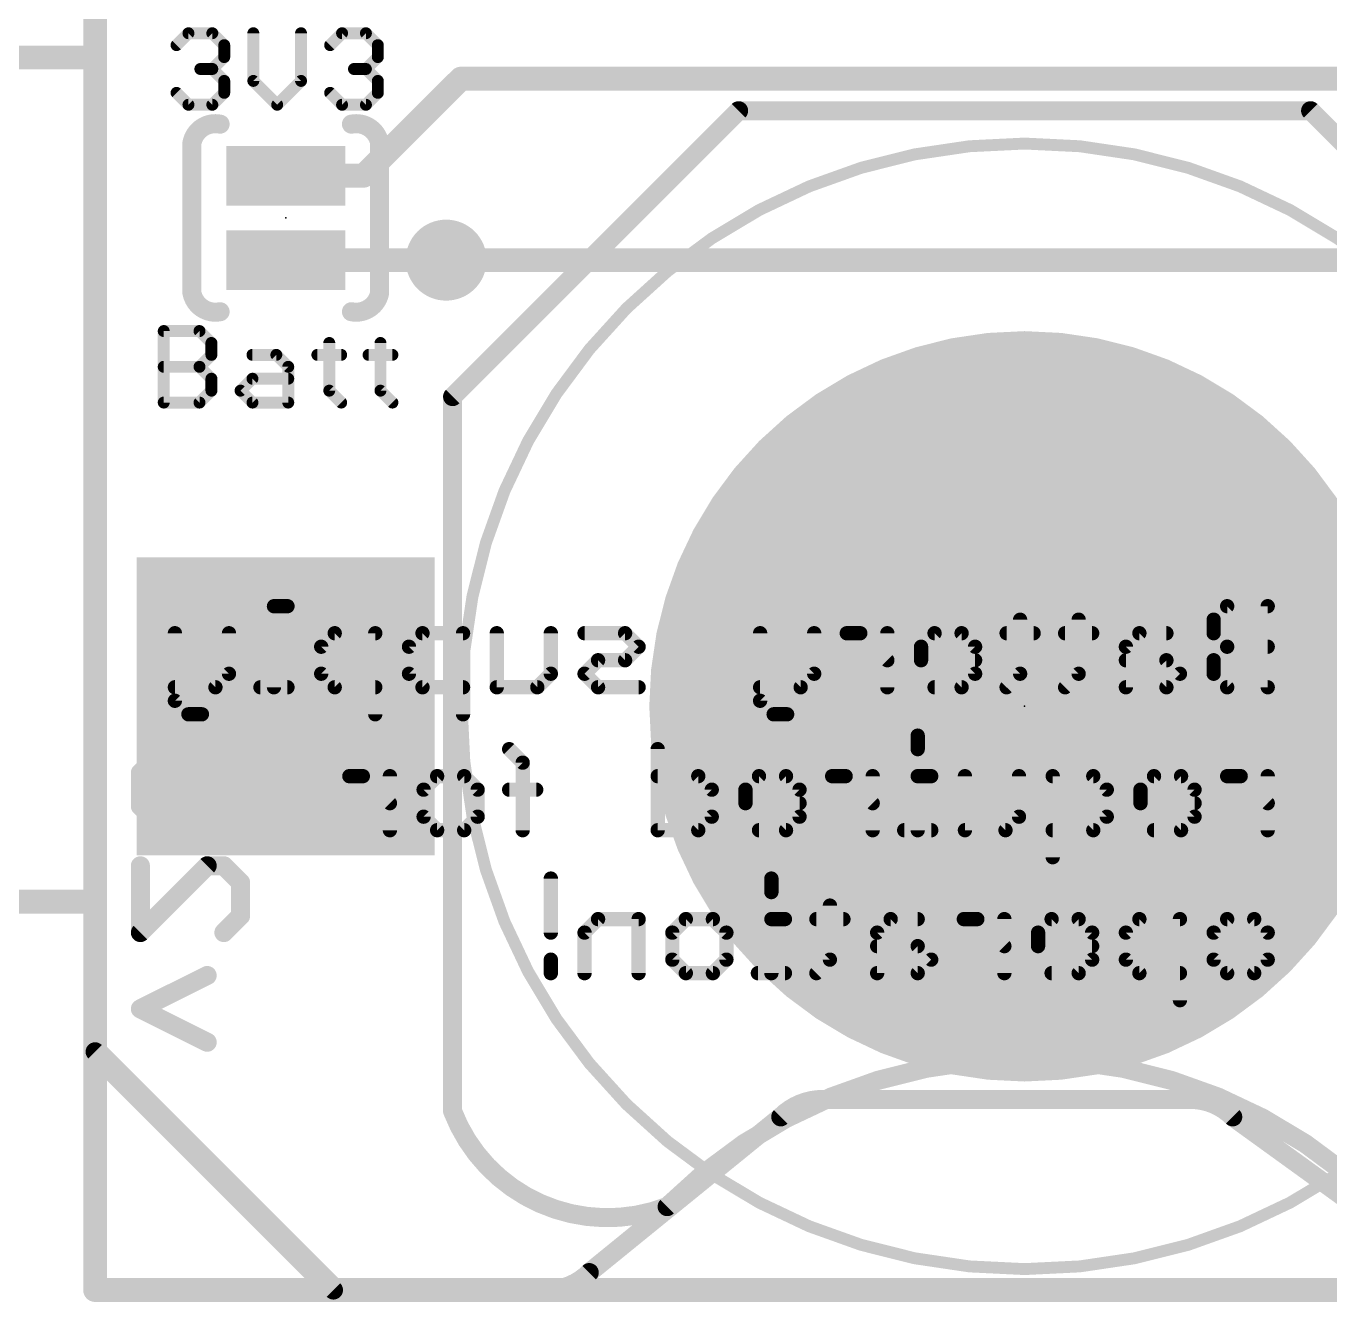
# Model space of a CAD drawing. Extents: x -24 to 83, y -23 to 53.
# Drawn here: x -0.74 to 13.16, y -0.13 to 13.48 of the extents above; entities that cross this region are included whole.
import ezdxf

# ---------------------------------------------------------------- set-up
doc = ezdxf.new("R2010")
doc.units = 0
for name, color, linetype in [('1', 12, 'CONTINUOUS'), ('16', 132, 'CONTINUOUS'), ('18', 110, 'CONTINUOUS'), ('20', 53, 'CONTINUOUS'), ('21', 41, 'CONTINUOUS'), ('22', 40, 'CONTINUOUS'), ('23', 53, 'CONTINUOUS'), ('51', 53, 'CONTINUOUS')]:
    doc.layers.add(name, color=color, linetype=linetype)

# ---------------------------------------------------------------- blocks, each defined once
blk = doc.blocks.new('PIE')
at = {"const_width": 0.5}
blk.add_lwpolyline([(0, -0.25, 1), (0, 0.25, 1), (0, -0.25)], format="xyb", dxfattribs=at)
blk = doc.blocks.new('RECT')
blk.add_solid([(-0.5, -0.5), (0.5, -0.5), (-0.5, 0.5), (0.5, 0.5)])
blk = doc.blocks.new('ROUNDV')
at = {"const_width": 0.5}
blk.add_lwpolyline([(0, -0.25, 1), (0, 0.25, 1), (0, -0.25)], format="xyb", dxfattribs=at)

msp = doc.modelspace()

# ---------------------------------------------------------------- linework, layer by layer
at = {"layer": '1', "const_width": 0.254}
for points in [[(0, 0), (0, 53.34)], [(2.863, 11.88), (3.898, 12.915)], [(3.898, 12.915), (14.771, 12.915)], [(2.032, 11.88), (2.863, 11.88)], [(2.032, 10.98), (3.741, 10.98)], [(59.69, 0), (0, 0)]]:
    msp.add_lwpolyline(points, dxfattribs=at)
at = {"layer": '1', "const_width": 0.127}
for points in [[(3.898, 12.9785, 1), (3.898, 12.8515)], [(3.9429, 12.8701, 1), (3.8531, 12.9599)], [(2.032, 11.9435, 1), (2.032, 11.8165)], [(2.8181, 11.9249, 1), (2.9079, 11.8351)], [(2.863, 11.8165, 1), (2.863, 11.9435)], [(2.032, 11.0435, 1), (2.032, 10.9165)], [(3.741, 10.9165, 1), (3.741, 11.0435)], [(0, 0.0635, 1), (0, -0.0635)], [(-0.0635, 0, 1), (0.0635, 0)]]:
    msp.add_lwpolyline(points, format="xyb", dxfattribs=at)
at = {"layer": '16'}
for points, const_width in [([(0, 0), (0, 53.34)], 0.254), ([(3.741, 10.98), (13.843, 10.98)], 0.254), ([(0.6606, 5.6922), (0.4826, 5.5143)], 0.2032), ([(1.3724, 5.6922), (0.6606, 5.6922)], 0.2032), ([(0.6606, 4.9804), (1.3724, 5.6922)], 0.2032), ([(1.5503, 5.5143), (1.3724, 5.6922)], 0.2032), ([(0.4826, 5.5143), (0.4826, 5.1583)], 0.2032), ([(1.5503, 5.1583), (1.5503, 5.5143)], 0.2032), ([(0.4826, 5.1583), (0.6606, 4.9804)], 0.2032), ([(1.3724, 4.9804), (1.5503, 5.1583)], 0.2032), ([(0.6606, 4.9804), (1.3724, 4.9804)], 0.2032), ([(0.4826, 4.5228), (0.4826, 3.811)], 0.2032), ([(0.4826, 3.811), (1.1944, 4.5228)], 0.2032), ([(1.1944, 4.5228), (1.3724, 4.5228)], 0.2032), ([(1.3724, 4.5228), (1.5503, 4.3449)], 0.2032), ([(1.5503, 4.3449), (1.5503, 3.9889)], 0.2032), ([(1.5503, 3.9889), (1.3724, 3.811)], 0.2032), ([(0.4826, 2.9975), (1.1944, 3.3534)], 0.2032), ([(1.1944, 2.6416), (0.4826, 2.9975)], 0.2032), ([(59.69, 0), (0, 0)], 0.254)]:
    msp.add_lwpolyline(points, dxfattribs=dict(at, const_width=const_width))
for points, const_width in [([(3.741, 11.0435, 1), (3.741, 10.9165)], 0.127), ([(0.6606, 5.743, 1), (0.6606, 5.6414)], 0.1016), ([(0.6965, 5.6563, 1), (0.6246, 5.7281)], 0.1016), ([(1.4083, 5.7281, 1), (1.3364, 5.6563)], 0.1016), ([(1.4083, 5.6563, 1), (1.3364, 5.7281)], 0.1016), ([(1.3724, 5.6414, 1), (1.3724, 5.743)], 0.1016), ([(0.5334, 5.5143, 1), (0.4318, 5.5143)], 0.1016), ([(0.4467, 5.5502, 1), (0.5185, 5.4783)], 0.1016), ([(1.6011, 5.5143, 1), (1.4995, 5.5143)], 0.1016), ([(1.5144, 5.4783, 1), (1.5862, 5.5502)], 0.1016), ([(0.5185, 5.1943, 1), (0.4467, 5.1224)], 0.1016), ([(0.4318, 5.1583, 1), (0.5334, 5.1583)], 0.1016), ([(1.4995, 5.1583, 1), (1.6011, 5.1583)], 0.1016), ([(1.5862, 5.1224, 1), (1.5144, 5.1943)], 0.1016), ([(0.6246, 5.0163, 1), (0.6965, 4.9445)], 0.1016), ([(0.6606, 5.0312, 1), (0.6606, 4.9296)], 0.1016), ([(0.6246, 4.9445, 1), (0.6965, 5.0163)], 0.1016), ([(1.3364, 5.0163, 1), (1.4083, 4.9445)], 0.1016), ([(1.3724, 4.9296, 1), (1.3724, 5.0312)], 0.1016), ([(0.5334, 4.5228, 1), (0.4318, 4.5228)], 0.1016), ([(1.1944, 4.5736, 1), (1.1944, 4.472)], 0.1016), ([(1.2303, 4.4869, 1), (1.1585, 4.5587)], 0.1016), ([(1.4083, 4.5587, 1), (1.3364, 4.4869)], 0.1016), ([(1.3724, 4.472, 1), (1.3724, 4.5736)], 0.1016), ([(1.6011, 4.3449, 1), (1.4995, 4.3449)], 0.1016), ([(1.5144, 4.3089, 1), (1.5862, 4.3808)], 0.1016), ([(1.4995, 3.9889, 1), (1.6011, 3.9889)], 0.1016), ([(1.5862, 3.953, 1), (1.5144, 4.0249)], 0.1016), ([(0.4467, 3.8469, 1), (0.5185, 3.7751)], 0.1016), ([(1.3364, 3.8469, 1), (1.4083, 3.7751)], 0.1016), ([(0.4318, 3.811, 1), (0.5334, 3.811)], 0.1016), ([(1.2171, 3.308, 1), (1.1717, 3.3988)], 0.1016), ([(0.5053, 3.0429, 1), (0.4599, 2.9521)], 0.1016), ([(0.4599, 3.0429, 1), (0.5053, 2.9521)], 0.1016), ([(1.1717, 2.5962, 1), (1.2171, 2.687)], 0.1016), ([(0, 0.0635, 1), (0, -0.0635)], 0.127), ([(-0.0635, 0, 1), (0.0635, 0)], 0.127)]:
    msp.add_lwpolyline(points, format="xyb", dxfattribs=dict(at, const_width=const_width))
at = {"layer": '20', "const_width": 0.2032}
for points in [[(0, 2.54), (0, 50.8)], [(2.54, 0), (0, 2.54)], [(11.675, 2.032), (7.756, 2.032)], [(7.307, 1.846), (5.266, 0.186)], [(14.419, 0.186), (12.124, 1.846)], [(4.817, 0), (2.54, 0)]]:
    msp.add_lwpolyline(points, dxfattribs=at)
at = {"layer": '20'}
for points, const_width in [([(0.0359, 2.5759, 1), (-0.0359, 2.5041)], 0.1016), ([(-0.0508, 2.54, 1), (0.0508, 2.54)], 0.1016), ([(7.756, 2.032, 0.1989), (7.307, 1.846)], 0.2032), ([(7.756, 2.0828, 1), (7.756, 1.9812)], 0.1016), ([(7.756, 1.9812, 1), (7.756, 2.0828)], 0.1016), ([(12.124, 1.846, 0.1989), (11.675, 2.032)], 0.2032), ([(11.675, 2.0828, 1), (11.675, 1.9812)], 0.1016), ([(11.675, 1.9812, 1), (11.675, 2.0828)], 0.1016), ([(7.3391, 1.8066, 1), (7.275, 1.8854)], 0.1016), ([(12.1538, 1.8872, 1), (12.0942, 1.8049)], 0.1016), ([(7.2711, 1.8819, 1), (7.3429, 1.8101)], 0.1016), ([(12.0881, 1.8101, 1), (12.1599, 1.8819)], 0.1016), ([(4.817, 0, 0.1989), (5.266, 0.186)], 0.2032), ([(5.3019, 0.1501, 1), (5.2301, 0.2219)], 0.1016), ([(5.2339, 0.2254, 1), (5.298, 0.1466)], 0.1016), ([(2.54, 0.0508, 1), (2.54, -0.0508)], 0.1016), ([(2.5041, -0.0359, 1), (2.5759, 0.0359)], 0.1016), ([(4.817, 0.0508, 1), (4.817, -0.0508)], 0.1016), ([(4.817, -0.0508, 1), (4.817, 0.0508)], 0.1016)]:
    msp.add_lwpolyline(points, format="xyb", dxfattribs=dict(at, const_width=const_width))
at = {"layer": '21'}
for points, const_width in [([(0.8676, 13.272), (0.9947, 13.3992)], 0.127), ([(0.9947, 13.3992), (1.249, 13.3992)], 0.127), ([(1.249, 13.3992), (1.3761, 13.272)], 0.127), ([(1.6862, 13.3992), (1.6862, 12.8907)], 0.127), ([(2.1946, 12.8907), (2.1946, 13.3992)], 0.127), ([(2.5048, 13.272), (2.6319, 13.3992)], 0.127), ([(2.6319, 13.3992), (2.8861, 13.3992)], 0.127), ([(2.8861, 13.3992), (3.0132, 13.272)], 0.127), ([(1.3761, 13.1449), (1.249, 13.0178)], 0.127), ([(1.3761, 13.272), (1.3761, 13.1449)], 0.127), ([(3.0132, 13.1449), (2.8861, 13.0178)], 0.127), ([(3.0132, 13.272), (3.0132, 13.1449)], 0.127), ([(1.249, 13.0178), (1.1218, 13.0178)], 0.127), ([(1.249, 13.0178), (1.3761, 12.8907)], 0.127), ([(2.8861, 13.0178), (2.759, 13.0178)], 0.127), ([(2.8861, 13.0178), (3.0132, 12.8907)], 0.127), ([(1.3761, 12.8907), (1.3761, 12.7636)], 0.127), ([(1.6862, 12.8907), (1.9404, 12.6365)], 0.127), ([(1.9404, 12.6365), (2.1946, 12.8907)], 0.127), ([(3.0132, 12.8907), (3.0132, 12.7636)], 0.127), ([(0.9947, 12.6365), (0.8676, 12.7636)], 0.127), ([(1.3761, 12.7636), (1.249, 12.6365)], 0.127), ([(2.6319, 12.6365), (2.5048, 12.7636)], 0.127), ([(3.0132, 12.7636), (2.8861, 12.6365)], 0.127), ([(1.249, 12.6365), (0.9947, 12.6365)], 0.127), ([(2.8861, 12.6365), (2.6319, 12.6365)], 0.127), ([(3.81, 9.525), (6.858, 12.573)], 0.2032), ([(6.858, 12.573), (12.954, 12.573)], 0.2032), ([(12.954, 12.573), (16.002, 9.525)], 0.2032), ([(1.032, 10.63), (1.032, 12.23)], 0.2032), ([(3.032, 12.23), (3.032, 10.63)], 0.2032), ([(0.7312, 9.4615), (0.7312, 10.2241)], 0.127), ([(0.7312, 10.2241), (1.1125, 10.2241)], 0.127), ([(1.1125, 10.2241), (1.2396, 10.097)], 0.127), ([(1.2396, 10.097), (1.2396, 9.9699)], 0.127), ([(2.4955, 10.097), (2.4955, 9.5886)], 0.127), ([(3.0412, 10.097), (3.0412, 9.5886)], 0.127), ([(1.2396, 9.9699), (1.1125, 9.8428)], 0.127), ([(1.6769, 9.9699), (1.9311, 9.9699)], 0.127), ([(1.9311, 9.9699), (2.0582, 9.8428)], 0.127), ([(2.3684, 9.9699), (2.6226, 9.9699)], 0.127), ([(2.9141, 9.9699), (3.1683, 9.9699)], 0.127), ([(0.7312, 9.8428), (1.1125, 9.8428)], 0.127), ([(1.1125, 9.8428), (1.2396, 9.7157)], 0.127), ([(2.0582, 9.8428), (2.0582, 9.4615)], 0.127), ([(1.2396, 9.7157), (1.2396, 9.5886)], 0.127), ([(1.5498, 9.5886), (1.6769, 9.7157)], 0.127), ([(1.6769, 9.7157), (2.0582, 9.7157)], 0.127), ([(1.2396, 9.5886), (1.1125, 9.4615)], 0.127), ([(1.6769, 9.4615), (1.5498, 9.5886)], 0.127), ([(2.4955, 9.5886), (2.6226, 9.4615)], 0.127), ([(3.0412, 9.5886), (3.1683, 9.4615)], 0.127), ([(3.81, 1.905), (3.81, 9.525)], 0.2032), ([(1.1125, 9.4615), (0.7312, 9.4615)], 0.127), ([(2.0582, 9.4615), (1.6769, 9.4615)], 0.127)]:
    msp.add_lwpolyline(points, dxfattribs=dict(at, const_width=const_width))
for points, const_width in [([(0.9947, 13.4309, 1), (0.9947, 13.3674)], 0.0635), ([(1.0172, 13.3767, 1), (0.9723, 13.4216)], 0.0635), ([(1.2714, 13.4216, 1), (1.2265, 13.3767)], 0.0635), ([(1.249, 13.3674, 1), (1.249, 13.4309)], 0.0635), ([(1.718, 13.3992, 1), (1.6545, 13.3992)], 0.0635), ([(2.2264, 13.3992, 1), (2.1629, 13.3992)], 0.0635), ([(2.6319, 13.4309, 1), (2.6319, 13.3674)], 0.0635), ([(2.6543, 13.3767, 1), (2.6094, 13.4216)], 0.0635), ([(2.9086, 13.4216, 1), (2.8637, 13.3767)], 0.0635), ([(2.8861, 13.3674, 1), (2.8861, 13.4309)], 0.0635), ([(0.8452, 13.2945, 1), (0.8901, 13.2496)], 0.0635), ([(1.4078, 13.272, 1), (1.3443, 13.272)], 0.0635), ([(1.3985, 13.1225, 1), (1.3536, 13.1674)], 0.0635), ([(1.3536, 13.2496, 1), (1.3985, 13.2945)], 0.0635), ([(2.4823, 13.2945, 1), (2.5272, 13.2496)], 0.0635), ([(3.045, 13.272, 1), (2.9815, 13.272)], 0.0635), ([(3.0357, 13.1225, 1), (2.9908, 13.1674)], 0.0635), ([(2.9908, 13.2496, 1), (3.0357, 13.2945)], 0.0635), ([(1.1218, 13.0496, 1), (1.1218, 12.9861)], 0.0635), ([(1.2714, 13.0403, 1), (1.2265, 12.9954)], 0.0635), ([(1.2265, 13.0403, 1), (1.2714, 12.9954)], 0.0635), ([(1.249, 12.9861, 1), (1.249, 13.0496)], 0.0635), ([(1.3443, 13.1449, 1), (1.4078, 13.1449)], 0.0635), ([(2.759, 13.0496, 1), (2.759, 12.9861)], 0.0635), ([(2.9086, 13.0403, 1), (2.8637, 12.9954)], 0.0635), ([(2.8637, 13.0403, 1), (2.9086, 12.9954)], 0.0635), ([(2.8861, 12.9861, 1), (2.8861, 13.0496)], 0.0635), ([(2.9815, 13.1449, 1), (3.045, 13.1449)], 0.0635), ([(1.4078, 12.8907, 1), (1.3443, 12.8907)], 0.0635), ([(1.3536, 12.8683, 1), (1.3985, 12.9132)], 0.0635), ([(1.7087, 12.9132, 1), (1.6638, 12.8683)], 0.0635), ([(2.2171, 12.8683, 1), (2.1722, 12.9132)], 0.0635), ([(3.045, 12.8907, 1), (2.9815, 12.8907)], 0.0635), ([(2.9908, 12.8683, 1), (3.0357, 12.9132)], 0.0635), ([(0.8901, 12.7861, 1), (0.8452, 12.7412)], 0.0635), ([(1.3443, 12.7636, 1), (1.4078, 12.7636)], 0.0635), ([(1.3985, 12.7412, 1), (1.3536, 12.7861)], 0.0635), ([(1.6545, 12.8907, 1), (1.718, 12.8907)], 0.0635), ([(2.1629, 12.8907, 1), (2.2264, 12.8907)], 0.0635), ([(2.5272, 12.7861, 1), (2.4823, 12.7412)], 0.0635), ([(2.9815, 12.7636, 1), (3.045, 12.7636)], 0.0635), ([(3.0357, 12.7412, 1), (2.9908, 12.7861)], 0.0635), ([(0.9947, 12.6683, 1), (0.9947, 12.6047)], 0.0635), ([(0.9723, 12.614, 1), (1.0172, 12.659)], 0.0635), ([(1.2265, 12.659, 1), (1.2714, 12.614)], 0.0635), ([(1.249, 12.6047, 1), (1.249, 12.6683)], 0.0635), ([(1.918, 12.659, 1), (1.9629, 12.614)], 0.0635), ([(1.918, 12.614, 1), (1.9629, 12.659)], 0.0635), ([(2.6319, 12.6683, 1), (2.6319, 12.6047)], 0.0635), ([(2.6094, 12.614, 1), (2.6543, 12.659)], 0.0635), ([(2.8637, 12.659, 1), (2.9086, 12.614)], 0.0635), ([(2.8861, 12.6047, 1), (2.8861, 12.6683)], 0.0635), ([(6.858, 12.6238, 1), (6.858, 12.5222)], 0.1016), ([(6.8939, 12.5371, 1), (6.8221, 12.6089)], 0.1016), ([(12.9899, 12.6089, 1), (12.9181, 12.5371)], 0.1016), ([(12.954, 12.5222, 1), (12.954, 12.6238)], 0.1016), ([(1.332, 12.43, 0.4142), (1.032, 12.23)], 0.2032), ([(1.322, 12.3802, 1), (1.342, 12.4798)], 0.1016), ([(3.032, 12.23, 0.4142), (2.732, 12.43)], 0.2032), ([(2.722, 12.4798, 1), (2.742, 12.3802)], 0.1016), ([(1.0828, 12.23, 1), (0.9812, 12.23)], 0.1016), ([(0.9822, 12.24, 1), (1.0818, 12.22)], 0.1016), ([(3.0828, 12.23, 1), (2.9812, 12.23)], 0.1016), ([(2.9822, 12.22, 1), (3.0818, 12.24)], 0.1016), ([(1.032, 10.63, 0.4142), (1.332, 10.43)], 0.2032), ([(1.0818, 10.64, 1), (0.9822, 10.62)], 0.1016), ([(2.732, 10.43, 0.4142), (3.032, 10.63)], 0.2032), ([(3.0818, 10.62, 1), (2.9822, 10.64)], 0.1016), ([(0.9812, 10.63, 1), (1.0828, 10.63)], 0.1016), ([(2.9812, 10.63, 1), (3.0828, 10.63)], 0.1016), ([(1.342, 10.3802, 1), (1.322, 10.4798)], 0.1016), ([(2.742, 10.4798, 1), (2.722, 10.3802)], 0.1016), ([(0.7312, 10.2559, 1), (0.7312, 10.1924)], 0.0635), ([(0.763, 10.2241, 1), (0.6995, 10.2241)], 0.0635), ([(1.135, 10.2466, 1), (1.0901, 10.2017)], 0.0635), ([(1.1125, 10.1924, 1), (1.1125, 10.2559)], 0.0635), ([(1.2714, 10.097, 1), (1.2079, 10.097)], 0.0635), ([(1.2172, 10.0746, 1), (1.2621, 10.1195)], 0.0635), ([(2.5272, 10.097, 1), (2.4637, 10.097)], 0.0635), ([(3.0729, 10.097, 1), (3.0094, 10.097)], 0.0635), ([(1.2621, 9.9475, 1), (1.2172, 9.9924)], 0.0635), ([(1.6769, 10.0017, 1), (1.6769, 9.9382)], 0.0635), ([(1.9536, 9.9924, 1), (1.9087, 9.9475)], 0.0635), ([(1.9311, 9.9382, 1), (1.9311, 10.0017)], 0.0635), ([(2.3684, 10.0017, 1), (2.3684, 9.9382)], 0.0635), ([(2.6226, 9.9382, 1), (2.6226, 10.0017)], 0.0635), ([(2.9141, 10.0017, 1), (2.9141, 9.9382)], 0.0635), ([(3.1683, 9.9382, 1), (3.1683, 10.0017)], 0.0635), ([(0.7312, 9.8746, 1), (0.7312, 9.8111)], 0.0635), ([(1.135, 9.8653, 1), (1.0901, 9.8204)], 0.0635), ([(1.0901, 9.8653, 1), (1.135, 9.8204)], 0.0635), ([(1.1125, 9.8111, 1), (1.1125, 9.8746)], 0.0635), ([(1.2079, 9.9699, 1), (1.2714, 9.9699)], 0.0635), ([(2.09, 9.8428, 1), (2.0265, 9.8428)], 0.0635), ([(2.0358, 9.8204, 1), (2.0807, 9.8653)], 0.0635), ([(1.2714, 9.7157, 1), (1.2079, 9.7157)], 0.0635), ([(1.2172, 9.6933, 1), (1.2621, 9.7382)], 0.0635), ([(1.6769, 9.7475, 1), (1.6769, 9.684)], 0.0635), ([(1.6993, 9.6933, 1), (1.6544, 9.7382)], 0.0635), ([(2.0582, 9.684, 1), (2.0582, 9.7475)], 0.0635), ([(1.2079, 9.5886, 1), (1.2714, 9.5886)], 0.0635), ([(1.2621, 9.5662, 1), (1.2172, 9.6111)], 0.0635), ([(1.5722, 9.6111, 1), (1.5273, 9.5662)], 0.0635), ([(1.5273, 9.6111, 1), (1.5722, 9.5662)], 0.0635), ([(2.4637, 9.5886, 1), (2.5272, 9.5886)], 0.0635), ([(2.5179, 9.6111, 1), (2.473, 9.5662)], 0.0635), ([(3.0094, 9.5886, 1), (3.0729, 9.5886)], 0.0635), ([(3.0636, 9.6111, 1), (3.0187, 9.5662)], 0.0635), ([(3.8608, 9.525, 1), (3.7592, 9.525)], 0.1016), ([(3.7741, 9.5609, 1), (3.8459, 9.4891)], 0.1016), ([(0.7312, 9.4933, 1), (0.7312, 9.4298)], 0.0635), ([(0.6995, 9.4615, 1), (0.763, 9.4615)], 0.0635), ([(1.0901, 9.484, 1), (1.135, 9.439)], 0.0635), ([(1.1125, 9.4298, 1), (1.1125, 9.4933)], 0.0635), ([(1.6769, 9.4933, 1), (1.6769, 9.4298)], 0.0635), ([(1.6544, 9.439, 1), (1.6993, 9.484)], 0.0635), ([(2.0265, 9.4615, 1), (2.09, 9.4615)], 0.0635), ([(2.0582, 9.4298, 1), (2.0582, 9.4933)], 0.0635), ([(2.6001, 9.439, 1), (2.645, 9.484)], 0.0635), ([(3.1458, 9.439, 1), (3.1907, 9.484)], 0.0635), ([(13.716, 0.889, 0.4142), (6.096, 0.889)], 0.2032), ([(3.81, 1.905, 0.4142), (6.096, 0.889)], 0.2032), ([(3.8574, 1.9232, 1), (3.7626, 1.8868)], 0.1016), ([(3.7592, 1.905, 1), (3.8608, 1.905)], 0.1016), ([(6.0601, 0.9249, 1), (6.1319, 0.8531)], 0.1016), ([(6.1142, 0.8416, 1), (6.0778, 0.9364)], 0.1016)]:
    msp.add_lwpolyline(points, format="xyb", dxfattribs=dict(at, const_width=const_width))
at = {"layer": '22', "const_width": 0.1524}
for points in [[(2.0502, 7.2905), (1.9061, 7.2905)], [(1.9061, 7.2905), (1.9061, 6.4262)], [(12.0646, 7.2905), (11.9206, 7.1465)], [(12.4968, 7.2905), (12.0646, 7.2905)], [(12.4968, 6.4262), (12.4968, 7.2905)], [(9.858, 7.1465), (9.858, 6.5703)], [(10.4817, 7.1465), (10.4817, 6.5703)], [(11.9206, 7.1465), (11.9206, 7.0024)], [(0.8503, 7.0024), (0.8503, 6.2821)], [(1.4265, 7.0024), (1.4265, 6.5703)], [(2.5535, 7.0024), (2.4095, 6.8584)], [(2.9857, 7.0024), (2.5535, 7.0024)], [(2.9857, 6.1381), (2.9857, 7.0024)], [(3.489, 7.0024), (3.345, 6.8584)], [(3.9212, 7.0024), (3.489, 7.0024)], [(3.9212, 6.1381), (3.9212, 7.0024)], [(4.2805, 6.4262), (4.2805, 7.0024)], [(4.8567, 7.0024), (4.8567, 6.5703)], [(5.6482, 7.0024), (5.216, 7.0024)], [(5.7923, 6.8584), (5.6482, 7.0024)], [(7.0871, 7.0024), (7.0871, 6.2821)], [(7.6633, 7.0024), (7.6633, 6.5703)], [(8.1548, 7.0024), (8.0107, 7.0024)], [(8.4429, 6.7143), (8.1548, 7.0024)], [(8.4429, 6.4262), (8.4429, 7.0024)], [(8.9462, 7.0024), (8.8022, 6.8584)], [(9.2344, 7.0024), (8.9462, 7.0024)], [(9.3784, 6.8584), (9.2344, 7.0024)], [(10.0021, 7.0024), (9.714, 7.0024)], [(10.6258, 7.0024), (10.3377, 7.0024)], [(11.1291, 7.0024), (10.9851, 6.8584)], [(11.4172, 7.0024), (11.1291, 7.0024)], [(11.9206, 7.0024), (12.0646, 6.8584)], [(2.4095, 6.8584), (2.4095, 6.5703)], [(3.345, 6.8584), (3.345, 6.5703)], [(5.6482, 6.7143), (5.7923, 6.8584)], [(8.8022, 6.8584), (8.8022, 6.7143)], [(9.3784, 6.5703), (9.3784, 6.8584)], [(10.9851, 6.8584), (10.9851, 6.4262)], [(12.0646, 6.8584), (11.9206, 6.7143)], [(12.4968, 6.8584), (12.0646, 6.8584)], [(5.216, 6.5703), (5.3601, 6.7143)], [(5.3601, 6.7143), (5.6482, 6.7143)], [(8.8022, 6.7143), (9.3784, 6.7143)], [(11.4172, 6.7143), (10.9851, 6.7143)], [(11.5613, 6.5703), (11.4172, 6.7143)], [(11.9206, 6.7143), (11.9206, 6.5703)], [(1.4265, 6.5703), (1.2824, 6.4262)], [(2.4095, 6.5703), (2.5535, 6.4262)], [(3.345, 6.5703), (3.489, 6.4262)], [(4.8567, 6.5703), (4.7127, 6.4262)], [(5.3601, 6.4262), (5.216, 6.5703)], [(7.6633, 6.5703), (7.5192, 6.4262)], [(9.2344, 6.4262), (9.3784, 6.5703)], [(9.858, 6.5703), (9.714, 6.4262)], [(10.4817, 6.5703), (10.3377, 6.4262)], [(11.4172, 6.4262), (11.5613, 6.5703)], [(11.9206, 6.5703), (12.0646, 6.4262)], [(1.2824, 6.4262), (0.8503, 6.4262)], [(2.0502, 6.4262), (1.7621, 6.4262)], [(2.5535, 6.4262), (2.9857, 6.4262)], [(3.489, 6.4262), (3.9212, 6.4262)], [(4.7127, 6.4262), (4.2805, 6.4262)], [(5.7923, 6.4262), (5.3601, 6.4262)], [(7.5192, 6.4262), (7.0871, 6.4262)], [(8.9462, 6.4262), (9.2344, 6.4262)], [(10.9851, 6.4262), (11.4172, 6.4262)], [(12.0646, 6.4262), (12.4968, 6.4262)], [(0.8503, 6.2821), (0.9943, 6.1381)], [(7.0871, 6.2821), (7.2311, 6.1381)], [(0.9943, 6.1381), (1.1384, 6.1381)], [(7.2311, 6.1381), (7.3752, 6.1381)], [(8.7666, 5.9106), (8.7666, 5.7665)], [(4.5568, 5.6225), (4.4127, 5.7665)], [(5.9956, 5.7665), (5.9956, 4.9022)], [(4.5568, 4.9022), (4.5568, 5.6225)], [(2.8535, 5.4784), (2.7094, 5.4784)], [(3.1416, 5.1903), (2.8535, 5.4784)], [(3.1416, 4.9022), (3.1416, 5.4784)], [(3.5009, 5.3344), (3.645, 5.4784)], [(3.645, 5.4784), (3.9331, 5.4784)], [(3.9331, 5.4784), (4.0771, 5.3344)], [(6.4278, 5.4784), (5.9956, 5.4784)], [(6.5719, 5.3344), (6.4278, 5.4784)], [(7.0752, 5.4784), (6.9311, 5.3344)], [(7.3633, 5.4784), (7.0752, 5.4784)], [(7.5074, 5.3344), (7.3633, 5.4784)], [(7.9989, 5.4784), (7.8548, 5.4784)], [(8.287, 5.1903), (7.9989, 5.4784)], [(8.287, 4.9022), (8.287, 5.4784)], [(8.9106, 5.4784), (8.7666, 5.4784)], [(8.7666, 5.4784), (8.7666, 4.9022)], [(9.2699, 4.9022), (9.2699, 5.4784)], [(9.8462, 5.4784), (9.8462, 5.0463)], [(10.2055, 4.6141), (10.2055, 5.4784)], [(10.2055, 5.4784), (10.6376, 5.4784)], [(10.6376, 5.4784), (10.7817, 5.3344)], [(11.285, 5.4784), (11.141, 5.3344)], [(11.5731, 5.4784), (11.285, 5.4784)], [(11.7172, 5.3344), (11.5731, 5.4784)], [(12.2087, 5.4784), (12.0646, 5.4784)], [(12.4968, 5.1903), (12.2087, 5.4784)], [(12.4968, 4.9022), (12.4968, 5.4784)], [(3.5009, 5.0463), (3.5009, 5.3344)], [(4.0771, 5.3344), (4.0771, 5.0463)], [(4.7008, 5.3344), (4.4127, 5.3344)], [(6.5719, 5.0463), (6.5719, 5.3344)], [(6.9311, 5.3344), (6.9311, 5.1903)], [(7.5074, 5.0463), (7.5074, 5.3344)], [(10.7817, 5.3344), (10.7817, 5.0463)], [(11.141, 5.3344), (11.141, 5.1903)], [(11.7172, 5.0463), (11.7172, 5.3344)], [(6.9311, 5.1903), (7.5074, 5.1903)], [(11.141, 5.1903), (11.7172, 5.1903)], [(3.645, 4.9022), (3.5009, 5.0463)], [(4.0771, 5.0463), (3.9331, 4.9022)], [(6.4278, 4.9022), (6.5719, 5.0463)], [(7.3633, 4.9022), (7.5074, 5.0463)], [(9.8462, 5.0463), (9.7021, 4.9022)], [(10.7817, 5.0463), (10.6376, 4.9022)], [(11.5731, 4.9022), (11.7172, 5.0463)], [(3.9331, 4.9022), (3.645, 4.9022)], [(5.9956, 4.9022), (6.4278, 4.9022)], [(7.0752, 4.9022), (7.3633, 4.9022)], [(8.9106, 4.9022), (8.6225, 4.9022)], [(9.7021, 4.9022), (9.2699, 4.9022)], [(10.6376, 4.9022), (10.2055, 4.9022)], [(11.285, 4.9022), (11.5731, 4.9022)], [(4.8567, 4.3866), (4.8567, 3.8104)], [(7.2074, 4.3866), (7.2074, 4.2425)], [(7.8311, 4.0985), (7.8311, 3.5223)], [(5.3601, 3.9544), (5.216, 3.8104)], [(5.7923, 3.9544), (5.3601, 3.9544)], [(5.7923, 3.3782), (5.7923, 3.9544)], [(6.1515, 3.8104), (6.2956, 3.9544)], [(6.2956, 3.9544), (6.5837, 3.9544)], [(6.5837, 3.9544), (6.7278, 3.8104)], [(7.3515, 3.9544), (7.2074, 3.9544)], [(7.2074, 3.9544), (7.2074, 3.3782)], [(7.9751, 3.9544), (7.687, 3.9544)], [(8.4785, 3.9544), (8.3344, 3.8104)], [(8.7666, 3.9544), (8.4785, 3.9544)], [(9.4021, 3.9544), (9.2581, 3.9544)], [(9.6902, 3.6663), (9.4021, 3.9544)], [(9.6902, 3.3782), (9.6902, 3.9544)], [(10.1936, 3.9544), (10.0495, 3.8104)], [(10.4817, 3.9544), (10.1936, 3.9544)], [(10.6258, 3.8104), (10.4817, 3.9544)], [(11.1291, 3.9544), (10.9851, 3.8104)], [(11.5613, 3.9544), (11.1291, 3.9544)], [(11.5613, 3.0901), (11.5613, 3.9544)], [(11.9206, 3.8104), (12.0646, 3.9544)], [(12.0646, 3.9544), (12.3527, 3.9544)], [(12.3527, 3.9544), (12.4968, 3.8104)], [(5.216, 3.8104), (5.216, 3.3782)], [(6.1515, 3.5223), (6.1515, 3.8104)], [(6.7278, 3.8104), (6.7278, 3.5223)], [(8.3344, 3.8104), (8.3344, 3.3782)], [(10.0495, 3.8104), (10.0495, 3.6663)], [(10.6258, 3.5223), (10.6258, 3.8104)], [(10.9851, 3.8104), (10.9851, 3.5223)], [(11.9206, 3.5223), (11.9206, 3.8104)], [(12.4968, 3.8104), (12.4968, 3.5223)], [(8.7666, 3.6663), (8.3344, 3.6663)], [(8.9106, 3.5223), (8.7666, 3.6663)], [(10.0495, 3.6663), (10.6258, 3.6663)], [(4.8567, 3.5223), (4.8567, 3.3782)], [(6.2956, 3.3782), (6.1515, 3.5223)], [(6.7278, 3.5223), (6.5837, 3.3782)], [(7.8311, 3.5223), (7.687, 3.3782)], [(8.7666, 3.3782), (8.9106, 3.5223)], [(10.4817, 3.3782), (10.6258, 3.5223)], [(10.9851, 3.5223), (11.1291, 3.3782)], [(12.0646, 3.3782), (11.9206, 3.5223)], [(12.4968, 3.5223), (12.3527, 3.3782)], [(6.5837, 3.3782), (6.2956, 3.3782)], [(7.3515, 3.3782), (7.0633, 3.3782)], [(8.3344, 3.3782), (8.7666, 3.3782)], [(10.1936, 3.3782), (10.4817, 3.3782)], [(11.1291, 3.3782), (11.5613, 3.3782)], [(12.3527, 3.3782), (12.0646, 3.3782)]]:
    msp.add_lwpolyline(points, dxfattribs=at)
at = {"layer": '22', "const_width": 0.0762}
for points in [[(1.9061, 7.3286, 1), (1.9061, 7.2524)], [(1.9442, 7.2905, 1), (1.868, 7.2905)], [(2.0502, 7.2524, 1), (2.0502, 7.3286)], [(12.0646, 7.3286, 1), (12.0646, 7.2524)], [(12.0916, 7.2636, 1), (12.0377, 7.3175)], [(12.5349, 7.2905, 1), (12.4587, 7.2905)], [(12.4968, 7.2524, 1), (12.4968, 7.3286)], [(9.8961, 7.1465, 1), (9.8199, 7.1465)], [(10.5198, 7.1465, 1), (10.4436, 7.1465)], [(11.8936, 7.1734, 1), (11.9475, 7.1195)], [(11.9587, 7.1465, 1), (11.8825, 7.1465)], [(0.8884, 7.0024, 1), (0.8122, 7.0024)], [(1.4646, 7.0024, 1), (1.3884, 7.0024)], [(2.5535, 7.0405, 1), (2.5535, 6.9643)], [(2.5805, 6.9755, 1), (2.5266, 7.0294)], [(3.0238, 7.0024, 1), (2.9476, 7.0024)], [(2.9857, 6.9643, 1), (2.9857, 7.0405)], [(3.489, 7.0405, 1), (3.489, 6.9643)], [(3.516, 6.9755, 1), (3.4621, 7.0294)], [(3.9593, 7.0024, 1), (3.8831, 7.0024)], [(3.9212, 6.9643, 1), (3.9212, 7.0405)], [(4.3186, 7.0024, 1), (4.2424, 7.0024)], [(4.8948, 7.0024, 1), (4.8186, 7.0024)], [(5.216, 7.0405, 1), (5.216, 6.9643)], [(5.6751, 7.0294, 1), (5.6213, 6.9755)], [(5.6482, 6.9643, 1), (5.6482, 7.0405)], [(7.1252, 7.0024, 1), (7.049, 7.0024)], [(7.7014, 7.0024, 1), (7.6252, 7.0024)], [(8.0107, 7.0405, 1), (8.0107, 6.9643)], [(8.1817, 7.0294, 1), (8.1278, 6.9755)], [(8.1548, 6.9643, 1), (8.1548, 7.0405)], [(8.481, 7.0024, 1), (8.4048, 7.0024)], [(8.9462, 7.0405, 1), (8.9462, 6.9643)], [(8.9732, 6.9755, 1), (8.9193, 7.0294)], [(9.2613, 7.0294, 1), (9.2074, 6.9755)], [(9.2344, 6.9643, 1), (9.2344, 7.0405)], [(9.714, 7.0405, 1), (9.714, 6.9643)], [(10.0021, 6.9643, 1), (10.0021, 7.0405)], [(10.3377, 7.0405, 1), (10.3377, 6.9643)], [(10.6258, 6.9643, 1), (10.6258, 7.0405)], [(11.1291, 7.0405, 1), (11.1291, 6.9643)], [(11.1561, 6.9755, 1), (11.1022, 7.0294)], [(11.4172, 6.9643, 1), (11.4172, 7.0405)], [(11.9475, 7.0294, 1), (11.8936, 6.9755)], [(11.8825, 7.0024, 1), (11.9587, 7.0024)], [(2.3825, 6.8853, 1), (2.4364, 6.8314)], [(2.4476, 6.8584, 1), (2.3714, 6.8584)], [(3.318, 6.8853, 1), (3.3719, 6.8314)], [(3.3831, 6.8584, 1), (3.3069, 6.8584)], [(5.8192, 6.8314, 1), (5.7653, 6.8853)], [(5.7653, 6.8314, 1), (5.8192, 6.8853)], [(8.7752, 6.8853, 1), (8.8291, 6.8314)], [(8.8403, 6.8584, 1), (8.7641, 6.8584)], [(9.4165, 6.8584, 1), (9.3403, 6.8584)], [(9.3515, 6.8314, 1), (9.4053, 6.8853)], [(10.9581, 6.8853, 1), (11.012, 6.8314)], [(11.0232, 6.8584, 1), (10.947, 6.8584)], [(12.0646, 6.8965, 1), (12.0646, 6.8203)], [(12.0916, 6.8314, 1), (12.0377, 6.8853)], [(12.0377, 6.8314, 1), (12.0916, 6.8853)], [(12.4968, 6.8203, 1), (12.4968, 6.8965)], [(5.3601, 6.7524, 1), (5.3601, 6.6762)], [(5.387, 6.6874, 1), (5.3331, 6.7413)], [(5.6213, 6.7413, 1), (5.6751, 6.6874)], [(5.6482, 6.6762, 1), (5.6482, 6.7524)], [(8.4159, 6.6874, 1), (8.4698, 6.7413)], [(8.8022, 6.7524, 1), (8.8022, 6.6762)], [(8.7641, 6.7143, 1), (8.8403, 6.7143)], [(9.3784, 6.6762, 1), (9.3784, 6.7524)], [(10.9851, 6.7524, 1), (10.9851, 6.6762)], [(11.4442, 6.7413, 1), (11.3903, 6.6874)], [(11.4172, 6.6762, 1), (11.4172, 6.7524)], [(11.8936, 6.7413, 1), (11.9475, 6.6874)], [(11.9587, 6.7143, 1), (11.8825, 6.7143)], [(1.3884, 6.5703, 1), (1.4646, 6.5703)], [(1.4534, 6.5433, 1), (1.3996, 6.5972)], [(2.4364, 6.5972, 1), (2.3825, 6.5433)], [(2.3714, 6.5703, 1), (2.4476, 6.5703)], [(3.3719, 6.5972, 1), (3.318, 6.5433)], [(3.3069, 6.5703, 1), (3.3831, 6.5703)], [(4.8186, 6.5703, 1), (4.8948, 6.5703)], [(4.8837, 6.5433, 1), (4.8298, 6.5972)], [(5.243, 6.5972, 1), (5.1891, 6.5433)], [(5.1891, 6.5972, 1), (5.243, 6.5433)], [(7.6252, 6.5703, 1), (7.7014, 6.5703)], [(7.6902, 6.5433, 1), (7.6363, 6.5972)], [(9.3403, 6.5703, 1), (9.4165, 6.5703)], [(9.4053, 6.5433, 1), (9.3515, 6.5972)], [(9.8199, 6.5703, 1), (9.8961, 6.5703)], [(9.885, 6.5433, 1), (9.8311, 6.5972)], [(10.4436, 6.5703, 1), (10.5198, 6.5703)], [(10.5086, 6.5433, 1), (10.4548, 6.5972)], [(11.5882, 6.5433, 1), (11.5343, 6.5972)], [(11.5343, 6.5433, 1), (11.5882, 6.5972)], [(11.9475, 6.5972, 1), (11.8936, 6.5433)], [(11.8825, 6.5703, 1), (11.9587, 6.5703)], [(0.8503, 6.4643, 1), (0.8503, 6.3881)], [(1.2555, 6.4531, 1), (1.3094, 6.3993)], [(1.2824, 6.3881, 1), (1.2824, 6.4643)], [(1.7621, 6.4643, 1), (1.7621, 6.3881)], [(1.868, 6.4262, 1), (1.9442, 6.4262)], [(2.0502, 6.3881, 1), (2.0502, 6.4643)], [(2.5535, 6.4643, 1), (2.5535, 6.3881)], [(2.5266, 6.3993, 1), (2.5805, 6.4531)], [(2.9857, 6.3881, 1), (2.9857, 6.4643)], [(3.489, 6.4643, 1), (3.489, 6.3881)], [(3.4621, 6.3993, 1), (3.516, 6.4531)], [(3.9212, 6.3881, 1), (3.9212, 6.4643)], [(4.2805, 6.4643, 1), (4.2805, 6.3881)], [(4.2424, 6.4262, 1), (4.3186, 6.4262)], [(4.6857, 6.4531, 1), (4.7396, 6.3993)], [(4.7127, 6.3881, 1), (4.7127, 6.4643)], [(5.3601, 6.4643, 1), (5.3601, 6.3881)], [(5.3331, 6.3993, 1), (5.387, 6.4531)], [(5.7923, 6.3881, 1), (5.7923, 6.4643)], [(7.0871, 6.4643, 1), (7.0871, 6.3881)], [(7.4923, 6.4531, 1), (7.5462, 6.3993)], [(7.5192, 6.3881, 1), (7.5192, 6.4643)], [(8.4048, 6.4262, 1), (8.481, 6.4262)], [(8.9462, 6.4643, 1), (8.9462, 6.3881)], [(9.2074, 6.4531, 1), (9.2613, 6.3993)], [(9.2344, 6.3881, 1), (9.2344, 6.4643)], [(9.687, 6.4531, 1), (9.7409, 6.3993)], [(10.3107, 6.4531, 1), (10.3646, 6.3993)], [(10.9851, 6.4643, 1), (10.9851, 6.3881)], [(10.947, 6.4262, 1), (11.0232, 6.4262)], [(11.3903, 6.4531, 1), (11.4442, 6.3993)], [(11.4172, 6.3881, 1), (11.4172, 6.4643)], [(12.0646, 6.4643, 1), (12.0646, 6.3881)], [(12.0377, 6.3993, 1), (12.0916, 6.4531)], [(12.4587, 6.4262, 1), (12.5349, 6.4262)], [(12.4968, 6.3881, 1), (12.4968, 6.4643)], [(0.8772, 6.3091, 1), (0.8233, 6.2552)], [(0.8122, 6.2821, 1), (0.8884, 6.2821)], [(7.114, 6.3091, 1), (7.0601, 6.2552)], [(7.049, 6.2821, 1), (7.1252, 6.2821)], [(0.9943, 6.1762, 1), (0.9943, 6.1)], [(0.9674, 6.1111, 1), (1.0213, 6.165)], [(1.1384, 6.1, 1), (1.1384, 6.1762)], [(2.9476, 6.1381, 1), (3.0238, 6.1381)], [(3.8831, 6.1381, 1), (3.9593, 6.1381)], [(7.2311, 6.1762, 1), (7.2311, 6.1)], [(7.2042, 6.1111, 1), (7.2581, 6.165)], [(7.3752, 6.1, 1), (7.3752, 6.1762)], [(8.8047, 5.9106, 1), (8.7285, 5.9106)], [(4.4396, 5.7935, 1), (4.3858, 5.7396)], [(6.0337, 5.7665, 1), (5.9575, 5.7665)], [(4.5949, 5.6225, 1), (4.5187, 5.6225)], [(8.7285, 5.7665, 1), (8.8047, 5.7665)], [(4.5298, 5.5955, 1), (4.5837, 5.6494)], [(2.7094, 5.5165, 1), (2.7094, 5.4403)], [(2.8804, 5.5054, 1), (2.8266, 5.4515)], [(2.8535, 5.4403, 1), (2.8535, 5.5165)], [(3.1797, 5.4784, 1), (3.1035, 5.4784)], [(3.645, 5.5165, 1), (3.645, 5.4403)], [(3.6719, 5.4515, 1), (3.618, 5.5054)], [(3.96, 5.5054, 1), (3.9061, 5.4515)], [(3.9331, 5.4403, 1), (3.9331, 5.5165)], [(5.9956, 5.5165, 1), (5.9956, 5.4403)], [(6.4547, 5.5054, 1), (6.4009, 5.4515)], [(6.4278, 5.4403, 1), (6.4278, 5.5165)], [(7.0752, 5.5165, 1), (7.0752, 5.4403)], [(7.1021, 5.4515, 1), (7.0483, 5.5054)], [(7.3903, 5.5054, 1), (7.3364, 5.4515)], [(7.3633, 5.4403, 1), (7.3633, 5.5165)], [(7.8548, 5.5165, 1), (7.8548, 5.4403)], [(8.0258, 5.5054, 1), (7.9719, 5.4515)], [(7.9989, 5.4403, 1), (7.9989, 5.5165)], [(8.3251, 5.4784, 1), (8.2489, 5.4784)], [(8.7666, 5.5165, 1), (8.7666, 5.4403)], [(8.8047, 5.4784, 1), (8.7285, 5.4784)], [(8.9106, 5.4403, 1), (8.9106, 5.5165)], [(9.308, 5.4784, 1), (9.2318, 5.4784)], [(9.8843, 5.4784, 1), (9.8081, 5.4784)], [(10.2436, 5.4784, 1), (10.1674, 5.4784)], [(10.2055, 5.5165, 1), (10.2055, 5.4403)], [(10.6646, 5.5054, 1), (10.6107, 5.4515)], [(10.6376, 5.4403, 1), (10.6376, 5.5165)], [(11.285, 5.5165, 1), (11.285, 5.4403)], [(11.312, 5.4515, 1), (11.2581, 5.5054)], [(11.6001, 5.5054, 1), (11.5462, 5.4515)], [(11.5731, 5.4403, 1), (11.5731, 5.5165)], [(12.0646, 5.5165, 1), (12.0646, 5.4403)], [(12.2356, 5.5054, 1), (12.1817, 5.4515)], [(12.2087, 5.4403, 1), (12.2087, 5.5165)], [(12.5349, 5.4784, 1), (12.4587, 5.4784)], [(3.539, 5.3344, 1), (3.4628, 5.3344)], [(3.474, 5.3613, 1), (3.5279, 5.3074)], [(4.1152, 5.3344, 1), (4.039, 5.3344)], [(4.0502, 5.3074, 1), (4.1041, 5.3613)], [(4.4127, 5.3725, 1), (4.4127, 5.2963)], [(4.7008, 5.2963, 1), (4.7008, 5.3725)], [(6.61, 5.3344, 1), (6.5338, 5.3344)], [(6.5449, 5.3074, 1), (6.5988, 5.3613)], [(6.9692, 5.3344, 1), (6.893, 5.3344)], [(6.9042, 5.3613, 1), (6.9581, 5.3074)], [(7.5455, 5.3344, 1), (7.4693, 5.3344)], [(7.4804, 5.3074, 1), (7.5343, 5.3613)], [(10.8198, 5.3344, 1), (10.7436, 5.3344)], [(10.7547, 5.3074, 1), (10.8086, 5.3613)], [(11.114, 5.3613, 1), (11.1679, 5.3074)], [(11.1791, 5.3344, 1), (11.1029, 5.3344)], [(11.7553, 5.3344, 1), (11.6791, 5.3344)], [(11.6903, 5.3074, 1), (11.7441, 5.3613)], [(3.1147, 5.1634, 1), (3.1686, 5.2173)], [(6.9311, 5.2284, 1), (6.9311, 5.1522)], [(6.893, 5.1903, 1), (6.9692, 5.1903)], [(7.5074, 5.1522, 1), (7.5074, 5.2284)], [(8.26, 5.1634, 1), (8.3139, 5.2173)], [(11.141, 5.2284, 1), (11.141, 5.1522)], [(11.1029, 5.1903, 1), (11.1791, 5.1903)], [(11.7172, 5.1522, 1), (11.7172, 5.2284)], [(12.4699, 5.1634, 1), (12.5237, 5.2173)], [(3.5279, 5.0732, 1), (3.474, 5.0193)], [(3.4628, 5.0463, 1), (3.539, 5.0463)], [(4.039, 5.0463, 1), (4.1152, 5.0463)], [(4.1041, 5.0193, 1), (4.0502, 5.0732)], [(6.5338, 5.0463, 1), (6.61, 5.0463)], [(6.5988, 5.0193, 1), (6.5449, 5.0732)], [(7.4693, 5.0463, 1), (7.5455, 5.0463)], [(7.5343, 5.0193, 1), (7.4804, 5.0732)], [(9.8081, 5.0463, 1), (9.8843, 5.0463)], [(9.8731, 5.0193, 1), (9.8192, 5.0732)], [(10.7436, 5.0463, 1), (10.8198, 5.0463)], [(10.8086, 5.0193, 1), (10.7547, 5.0732)], [(11.6791, 5.0463, 1), (11.7553, 5.0463)], [(11.7441, 5.0193, 1), (11.6903, 5.0732)], [(3.1035, 4.9022, 1), (3.1797, 4.9022)], [(3.645, 4.9403, 1), (3.645, 4.8641)], [(3.618, 4.8753, 1), (3.6719, 4.9291)], [(3.9061, 4.9291, 1), (3.96, 4.8753)], [(3.9331, 4.8641, 1), (3.9331, 4.9403)], [(4.5187, 4.9022, 1), (4.5949, 4.9022)], [(5.9956, 4.9403, 1), (5.9956, 4.8641)], [(5.9575, 4.9022, 1), (6.0337, 4.9022)], [(6.4009, 4.9291, 1), (6.4547, 4.8753)], [(6.4278, 4.8641, 1), (6.4278, 4.9403)], [(7.0752, 4.9403, 1), (7.0752, 4.8641)], [(7.3364, 4.9291, 1), (7.3903, 4.8753)], [(7.3633, 4.8641, 1), (7.3633, 4.9403)], [(8.2489, 4.9022, 1), (8.3251, 4.9022)], [(8.6225, 4.9403, 1), (8.6225, 4.8641)], [(8.7285, 4.9022, 1), (8.8047, 4.9022)], [(8.9106, 4.8641, 1), (8.9106, 4.9403)], [(9.2699, 4.9403, 1), (9.2699, 4.8641)], [(9.2318, 4.9022, 1), (9.308, 4.9022)], [(9.6752, 4.9291, 1), (9.7291, 4.8753)], [(9.7021, 4.8641, 1), (9.7021, 4.9403)], [(10.2055, 4.9403, 1), (10.2055, 4.8641)], [(10.6107, 4.9291, 1), (10.6646, 4.8753)], [(10.6376, 4.8641, 1), (10.6376, 4.9403)], [(11.285, 4.9403, 1), (11.285, 4.8641)], [(11.5462, 4.9291, 1), (11.6001, 4.8753)], [(11.5731, 4.8641, 1), (11.5731, 4.9403)], [(12.4587, 4.9022, 1), (12.5349, 4.9022)], [(10.1674, 4.6141, 1), (10.2436, 4.6141)], [(4.8948, 4.3866, 1), (4.8186, 4.3866)], [(7.2455, 4.3866, 1), (7.1693, 4.3866)], [(7.1693, 4.2425, 1), (7.2455, 4.2425)], [(7.8692, 4.0985, 1), (7.793, 4.0985)], [(5.3601, 3.9925, 1), (5.3601, 3.9163)], [(5.387, 3.9275, 1), (5.3331, 3.9814)], [(5.8304, 3.9544, 1), (5.7542, 3.9544)], [(5.7923, 3.9163, 1), (5.7923, 3.9925)], [(6.2956, 3.9925, 1), (6.2956, 3.9163)], [(6.3225, 3.9275, 1), (6.2687, 3.9814)], [(6.6107, 3.9814, 1), (6.5568, 3.9275)], [(6.5837, 3.9163, 1), (6.5837, 3.9925)], [(7.2074, 3.9925, 1), (7.2074, 3.9163)], [(7.2455, 3.9544, 1), (7.1693, 3.9544)], [(7.3515, 3.9163, 1), (7.3515, 3.9925)], [(7.687, 3.9925, 1), (7.687, 3.9163)], [(7.9751, 3.9163, 1), (7.9751, 3.9925)], [(8.4785, 3.9925, 1), (8.4785, 3.9163)], [(8.5054, 3.9275, 1), (8.4515, 3.9814)], [(8.7666, 3.9163, 1), (8.7666, 3.9925)], [(9.2581, 3.9925, 1), (9.2581, 3.9163)], [(9.4291, 3.9814, 1), (9.3752, 3.9275)], [(9.4021, 3.9163, 1), (9.4021, 3.9925)], [(9.7283, 3.9544, 1), (9.6521, 3.9544)], [(10.1936, 3.9925, 1), (10.1936, 3.9163)], [(10.2205, 3.9275, 1), (10.1667, 3.9814)], [(10.5086, 3.9814, 1), (10.4548, 3.9275)], [(10.4817, 3.9163, 1), (10.4817, 3.9925)], [(11.1291, 3.9925, 1), (11.1291, 3.9163)], [(11.1561, 3.9275, 1), (11.1022, 3.9814)], [(11.5994, 3.9544, 1), (11.5232, 3.9544)], [(11.5613, 3.9163, 1), (11.5613, 3.9925)], [(12.0646, 3.9925, 1), (12.0646, 3.9163)], [(12.0916, 3.9275, 1), (12.0377, 3.9814)], [(12.3797, 3.9814, 1), (12.3258, 3.9275)], [(12.3527, 3.9163, 1), (12.3527, 3.9925)], [(4.8186, 3.8104, 1), (4.8948, 3.8104)], [(5.2541, 3.8104, 1), (5.1779, 3.8104)], [(5.1891, 3.8373, 1), (5.243, 3.7834)], [(6.1896, 3.8104, 1), (6.1134, 3.8104)], [(6.1246, 3.8373, 1), (6.1785, 3.7834)], [(6.7659, 3.8104, 1), (6.6897, 3.8104)], [(6.7008, 3.7834, 1), (6.7547, 3.8373)], [(8.3725, 3.8104, 1), (8.2963, 3.8104)], [(8.3075, 3.8373, 1), (8.3614, 3.7834)], [(10.0876, 3.8104, 1), (10.0114, 3.8104)], [(10.0226, 3.8373, 1), (10.0765, 3.7834)], [(10.6639, 3.8104, 1), (10.5877, 3.8104)], [(10.5988, 3.7834, 1), (10.6527, 3.8373)], [(10.9581, 3.8373, 1), (11.012, 3.7834)], [(11.0232, 3.8104, 1), (10.947, 3.8104)], [(11.8936, 3.8373, 1), (11.9475, 3.7834)], [(11.9587, 3.8104, 1), (11.8825, 3.8104)], [(12.5349, 3.8104, 1), (12.4587, 3.8104)], [(12.4699, 3.7834, 1), (12.5237, 3.8373)], [(8.3344, 3.7044, 1), (8.3344, 3.6282)], [(8.7935, 3.6933, 1), (8.7396, 3.6394)], [(8.7666, 3.6282, 1), (8.7666, 3.7044)], [(9.6633, 3.6394, 1), (9.7172, 3.6933)], [(10.0495, 3.7044, 1), (10.0495, 3.6282)], [(10.0114, 3.6663, 1), (10.0876, 3.6663)], [(10.6258, 3.6282, 1), (10.6258, 3.7044)], [(4.8948, 3.5223, 1), (4.8186, 3.5223)], [(6.1785, 3.5492, 1), (6.1246, 3.4953)], [(6.1134, 3.5223, 1), (6.1896, 3.5223)], [(6.6897, 3.5223, 1), (6.7659, 3.5223)], [(6.7547, 3.4953, 1), (6.7008, 3.5492)], [(7.793, 3.5223, 1), (7.8692, 3.5223)], [(7.858, 3.4953, 1), (7.8041, 3.5492)], [(8.9376, 3.4953, 1), (8.8837, 3.5492)], [(8.8837, 3.4953, 1), (8.9376, 3.5492)], [(10.5877, 3.5223, 1), (10.6639, 3.5223)], [(10.6527, 3.4953, 1), (10.5988, 3.5492)], [(11.012, 3.5492, 1), (10.9581, 3.4953)], [(10.947, 3.5223, 1), (11.0232, 3.5223)], [(11.9475, 3.5492, 1), (11.8936, 3.4953)], [(11.8825, 3.5223, 1), (11.9587, 3.5223)], [(12.4587, 3.5223, 1), (12.5349, 3.5223)], [(12.5237, 3.4953, 1), (12.4699, 3.5492)], [(4.8186, 3.3782, 1), (4.8948, 3.3782)], [(5.1779, 3.3782, 1), (5.2541, 3.3782)], [(5.7542, 3.3782, 1), (5.8304, 3.3782)], [(6.2956, 3.4163, 1), (6.2956, 3.3401)], [(6.2687, 3.3513, 1), (6.3225, 3.4051)], [(6.5568, 3.4051, 1), (6.6107, 3.3513)], [(6.5837, 3.3401, 1), (6.5837, 3.4163)], [(7.0633, 3.4163, 1), (7.0633, 3.3401)], [(7.1693, 3.3782, 1), (7.2455, 3.3782)], [(7.3515, 3.3401, 1), (7.3515, 3.4163)], [(7.6601, 3.4051, 1), (7.714, 3.3513)], [(8.3344, 3.4163, 1), (8.3344, 3.3401)], [(8.2963, 3.3782, 1), (8.3725, 3.3782)], [(8.7396, 3.4051, 1), (8.7935, 3.3513)], [(8.7666, 3.3401, 1), (8.7666, 3.4163)], [(9.6521, 3.3782, 1), (9.7283, 3.3782)], [(10.1936, 3.4163, 1), (10.1936, 3.3401)], [(10.4548, 3.4051, 1), (10.5086, 3.3513)], [(10.4817, 3.3401, 1), (10.4817, 3.4163)], [(11.1291, 3.4163, 1), (11.1291, 3.3401)], [(11.1022, 3.3513, 1), (11.1561, 3.4051)], [(11.5613, 3.3401, 1), (11.5613, 3.4163)], [(12.0646, 3.4163, 1), (12.0646, 3.3401)], [(12.0377, 3.3513, 1), (12.0916, 3.4051)], [(12.3258, 3.4051, 1), (12.3797, 3.3513)], [(12.3527, 3.3401, 1), (12.3527, 3.4163)], [(11.5232, 3.0901, 1), (11.5994, 3.0901)]]:
    msp.add_lwpolyline(points, format="xyb", dxfattribs=at)
at = {"layer": '23'}
for p in [(2.032, 11.43), (9.906, 6.223)]:
    msp.add_point(p, dxfattribs=at)
at = {"layer": '51', "const_width": 0.254}
for points in [[(0, 31.64), (0, 2.54)], [(-10.3, 13.14), (-0.1, 13.14)], [(-10.3, 4.14), (-0.1, 4.14)], [(0, 2.54), (2.54, 0)], [(2.54, 0), (57.15, 0)]]:
    msp.add_lwpolyline(points, dxfattribs=at)
at = {"layer": '51', "const_width": 0.127}
for points in [[(-0.1, 13.0765, 1), (-0.1, 13.2035)], [(9.906, 0.223, 1), (9.906, 12.223, 1), (9.906, 0.223)], [(-0.1, 4.0765, 1), (-0.1, 4.2035)], [(0.0449, 2.5849, 1), (-0.0449, 2.4951)], [(-0.0635, 2.54, 1), (0.0635, 2.54)], [(2.54, 0.0635, 1), (2.54, -0.0635)], [(2.4951, -0.0449, 1), (2.5849, 0.0449)]]:
    msp.add_lwpolyline(points, format="xyb", dxfattribs=at)

# ---------------------------------------------------------------- block references
at = {"layer": '1'}
for p, xscale, yscale, rotation in [((2.032, 11.88), 0.635, 1.27, 270), ((2.032, 10.98), 0.635, 1.27, 270), ((2.032, 6.223), 3.175, 3.175, 180)]:
    msp.add_blockref('RECT', p, dxfattribs=dict(at, xscale=xscale, yscale=yscale, rotation=rotation))
at = {"layer": '1', "xscale": 8, "yscale": 8}
msp.add_blockref('PIE', (9.906, 6.223), dxfattribs=at)
at = {"layer": '18', "xscale": 0.8636, "yscale": 0.8636}
msp.add_blockref('ROUNDV', (3.741, 10.98), dxfattribs=at)
msp.add_blockref('ROUNDV', (3.741, 10.98), dxfattribs=at)

doc.saveas('drawing.dxf')
